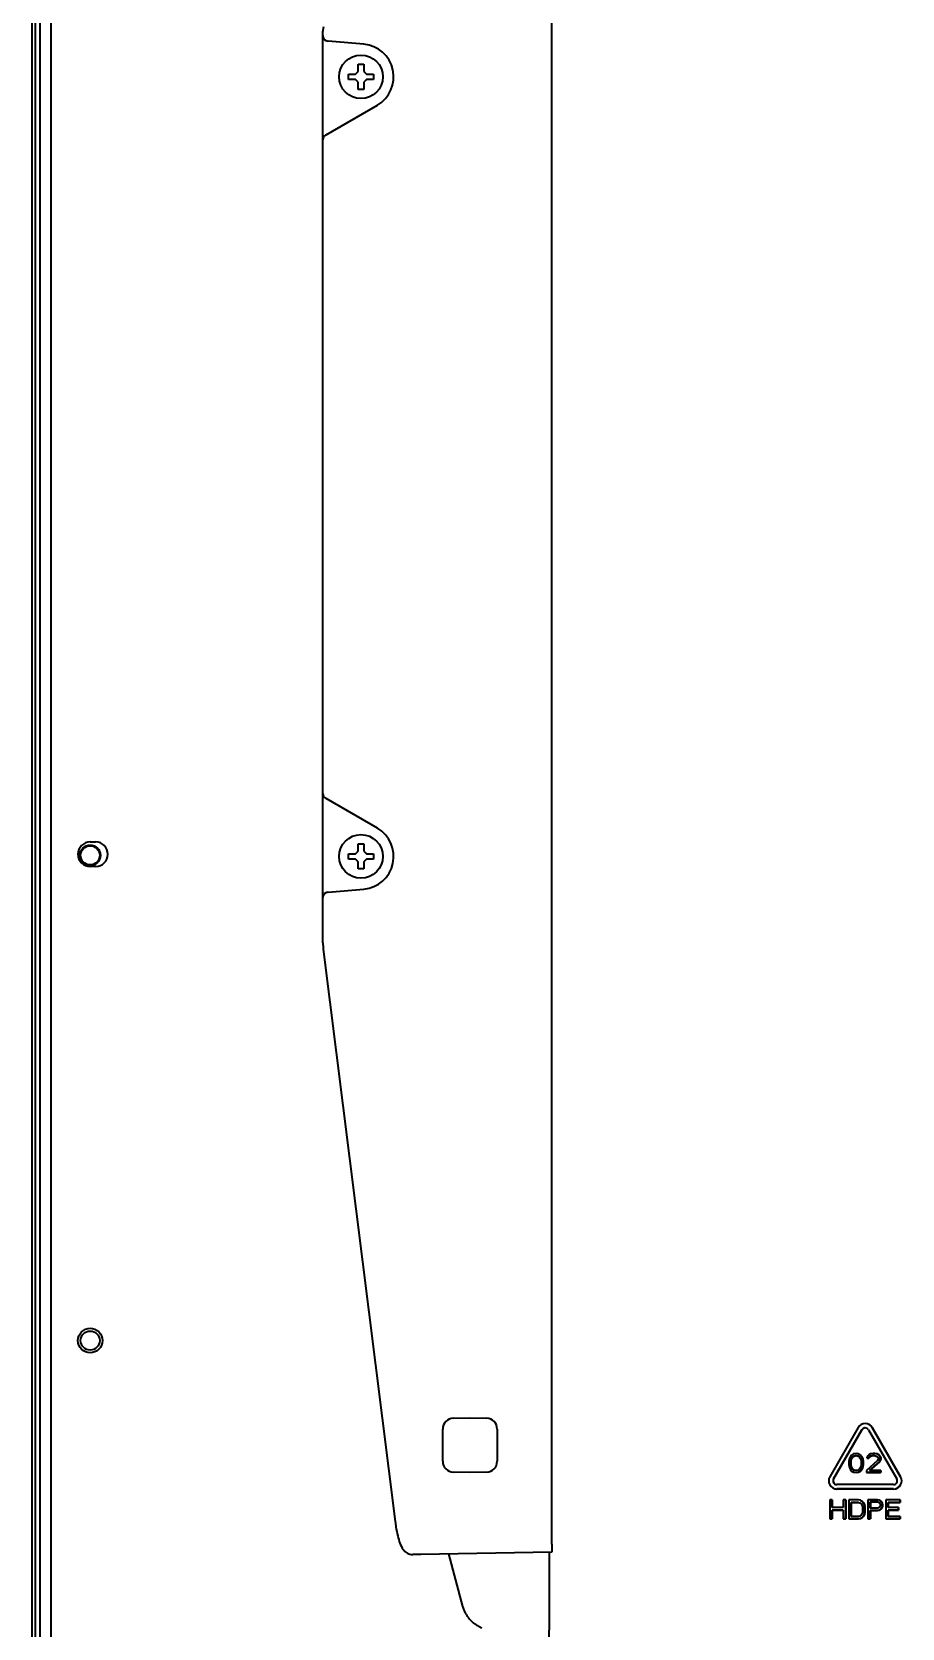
# Model space of a CAD drawing. Extents: x 5987 to 10491, y -672 to 3708.
# Drawn here: x 8371.6 to 8531.3, y 3184 to 3476.8 of the extents above; entities that cross this region are included whole.
import ezdxf

# ---------------------------------------------------------------- set-up
doc = ezdxf.new("R2010")
doc.units = 0
doc.header["$LTSCALE"] = 5
doc.layers.add('1', color=7, linetype='CONTINUOUS', true_color=0xffffff)

msp = doc.modelspace()

# ---------------------------------------------------------------- linework, layer by layer
at = {"layer": '1', "color": 7, "linetype": 'Continuous', "lineweight": 35}
for p, q in [((8371.57, 3570.73), (8371.57, 3079.23)), ((8373.07, 2751.53), (8373.07, 3571.53)), ((8372.25, 3080.23), (8372.25, 3567.73)), ((8375.07, 3525.47), (8375.07, 2864.79)), ((8466.97, 3233.24), (8466.97, 3498.86)), ((8424.97, 3476.76), (8425.12, 3477.73)), ((8424.97, 3476.08), (8424.97, 3476.76)), ((8424.97, 3474.07), (8424.97, 3476.08)), ((8424.97, 3459.27), (8424.97, 3474.07)), ((8425.96, 3475.08), (8425.89, 3475.08)), ((8432.5, 3474.5), (8425.96, 3475.08)), ((8429.67, 3468.53), (8429.67, 3469.03)), ((8429.67, 3468.03), (8429.67, 3468.53)), ((8434.27, 3469.03), (8434.27, 3468.53)), ((8434.27, 3468.53), (8434.27, 3468.03)), ((8425.55, 3457.89), (8434.97, 3463.33)), ((8424.97, 3456.98), (8424.97, 3459.27)), ((8425.47, 3457.85), (8425.55, 3457.89)), ((8424.97, 3337.07), (8424.97, 3456.98)), ((8424.97, 3334.78), (8424.97, 3337.07)), ((8424.97, 3319.98), (8424.97, 3334.78)), ((8425.55, 3336.17), (8425.47, 3336.21)), ((8434.97, 3330.72), (8425.55, 3336.17)), ((8382.27, 3328.18), (8383.27, 3328.18)), ((8429.67, 3325.53), (8429.67, 3326.03)), ((8434.27, 3326.03), (8434.27, 3325.53)), ((8383.27, 3323.68), (8382.27, 3323.68)), ((8429.67, 3325.03), (8429.67, 3325.53)), ((8434.27, 3325.53), (8434.27, 3325.03)), ((8424.97, 3317.97), (8424.97, 3319.98)), ((8424.97, 3309.65), (8424.97, 3317.97)), ((8425.89, 3318.97), (8425.96, 3318.98)), ((8425.96, 3318.98), (8432.5, 3319.55)), ((8425.04, 3308.49), (8438.25, 3203.52)), ((8466.97, 3230.31), (8466.97, 3233.24)), ((8466.97, 3228.05), (8466.97, 3230.31)), ((8466.97, 3225.12), (8466.97, 3228.05)), ((8466.97, 3210.04), (8466.97, 3225.12)), ((8448.94, 3222.47), (8451.97, 3222.53)), ((8451.97, 3222.53), (8455.01, 3222.47)), ((8523.21, 3220.75), (8518.02, 3211.75)), ((8524.88, 3221.45), (8524.87, 3221.46)), ((8525.81, 3220.75), (8525.81, 3220.75)), ((8531, 3211.75), (8525.81, 3220.75)), ((8525.81, 3220.75), (8531.01, 3211.75)), ((8446.97, 3214.58), (8446.97, 3220.47)), ((8456.97, 3220.47), (8456.97, 3214.58)), ((8523.91, 3220.35), (8518.71, 3211.35)), ((8518.71, 3211.35), (8523.9, 3220.35)), ((8523.91, 3220.35), (8523.9, 3220.35)), ((8525.12, 3220.35), (8530.31, 3211.35)), ((8521.58, 3214.96), (8521.51, 3214.58)), ((8521.66, 3215.18), (8521.58, 3214.96)), ((8521.8, 3215.48), (8521.66, 3215.18)), ((8522.02, 3215.7), (8521.8, 3215.48)), ((8521.87, 3214.51), (8521.95, 3214.96)), ((8521.95, 3214.96), (8521.88, 3214.51)), ((8522.24, 3215.4), (8521.95, 3214.96)), ((8521.95, 3214.96), (8522.24, 3215.4)), ((8521.95, 3214.96), (8521.95, 3214.96)), ((8522.38, 3215.93), (8522.02, 3215.7)), ((8522.46, 3215.55), (8522.24, 3215.4)), ((8522.24, 3215.4), (8522.46, 3215.55)), ((8522.24, 3215.4), (8522.24, 3215.4)), ((8522.82, 3216), (8522.38, 3215.93)), ((8522.83, 3215.63), (8522.46, 3215.55)), ((8522.46, 3215.55), (8522.82, 3215.63)), ((8522.46, 3215.55), (8522.46, 3215.55)), ((8523.26, 3215.93), (8522.82, 3216)), ((8522.83, 3215.63), (8522.82, 3215.63)), ((8522.82, 3215.63), (8523.19, 3215.55)), ((8523.19, 3215.55), (8522.83, 3215.63)), ((8523.19, 3215.55), (8523.41, 3215.4)), ((8523.26, 3215.92), (8523.26, 3215.93)), ((8523.62, 3215.7), (8523.26, 3215.93)), ((8523.26, 3215.92), (8523.63, 3215.7)), ((8523.41, 3215.4), (8523.7, 3214.96)), ((8523.63, 3215.7), (8523.62, 3215.7)), ((8523.84, 3215.48), (8523.62, 3215.7)), ((8523.63, 3215.7), (8523.85, 3215.48)), ((8523.7, 3214.96), (8523.77, 3214.51)), ((8523.85, 3215.48), (8523.84, 3215.48)), ((8523.99, 3215.18), (8523.84, 3215.48)), ((8523.85, 3215.48), (8523.99, 3215.18)), ((8523.99, 3215.18), (8524.07, 3214.96)), ((8523.99, 3215.18), (8523.99, 3215.18)), ((8524.06, 3214.96), (8523.99, 3215.18)), ((8524.07, 3214.96), (8524.06, 3214.96)), ((8524.13, 3214.59), (8524.06, 3214.96)), ((8524.07, 3214.96), (8524.14, 3214.58)), ((8526.76, 3214.73), (8524.72, 3212.87)), ((8524.86, 3215.48), (8524.79, 3215.18)), ((8524.8, 3215.18), (8524.79, 3215.18)), ((8524.79, 3215.18), (8525.16, 3215.18)), ((8525.16, 3215.18), (8524.8, 3215.18)), ((8525.16, 3215.78), (8524.86, 3215.48)), ((8525.45, 3215.93), (8525.16, 3215.78)), ((8525.31, 3215.4), (8525.16, 3215.18)), ((8525.16, 3215.18), (8525.3, 3215.4)), ((8525.16, 3215.18), (8525.16, 3215.18)), ((8525.3, 3215.4), (8525.52, 3215.55)), ((8525.31, 3215.4), (8525.3, 3215.4)), ((8525.52, 3215.55), (8525.31, 3215.4)), ((8525.96, 3216), (8525.45, 3215.93)), ((8525.89, 3215.63), (8525.52, 3215.55)), ((8525.52, 3215.55), (8525.88, 3215.63)), ((8525.52, 3215.55), (8525.52, 3215.55)), ((8525.89, 3215.63), (8525.88, 3215.63)), ((8525.88, 3215.63), (8526.18, 3215.63)), ((8526.18, 3215.63), (8525.89, 3215.63)), ((8526.25, 3216), (8525.96, 3216)), ((8526.54, 3215.55), (8526.18, 3215.63)), ((8526.18, 3215.63), (8526.18, 3215.63)), ((8526.18, 3215.63), (8526.54, 3215.55)), ((8526.69, 3215.93), (8526.25, 3216)), ((8526.54, 3215.55), (8526.76, 3215.41)), ((8526.69, 3215.93), (8526.98, 3215.78)), ((8526.69, 3215.93), (8526.69, 3215.93)), ((8526.98, 3215.78), (8526.69, 3215.93)), ((8526.76, 3215.41), (8526.9, 3215.18)), ((8526.9, 3215.03), (8526.76, 3214.73)), ((8526.9, 3215.18), (8526.9, 3215.03)), ((8526.98, 3215.78), (8527.27, 3215.48)), ((8526.98, 3215.78), (8526.98, 3215.78)), ((8527.27, 3215.48), (8526.98, 3215.78)), ((8527.12, 3214.51), (8527.27, 3214.73)), ((8527.27, 3214.73), (8527.13, 3214.51)), ((8527.27, 3215.48), (8527.35, 3215.18)), ((8527.27, 3215.48), (8527.27, 3215.48)), ((8527.34, 3215.18), (8527.27, 3215.48)), ((8527.35, 3215.03), (8527.27, 3214.73)), ((8527.27, 3214.73), (8527.34, 3215.03)), ((8527.27, 3214.73), (8527.27, 3214.73)), ((8527.35, 3215.18), (8527.34, 3215.18)), ((8527.34, 3215.03), (8527.34, 3215.18)), ((8527.35, 3215.03), (8527.34, 3215.03)), ((8527.35, 3215.18), (8527.35, 3215.03)), ((8451.97, 3212.53), (8448.94, 3212.58)), ((8455.01, 3212.58), (8451.97, 3212.53)), ((8521.51, 3214.58), (8521.51, 3213.92)), ((8521.51, 3213.92), (8521.58, 3213.54)), ((8521.58, 3213.54), (8521.66, 3213.32)), ((8521.66, 3213.32), (8521.8, 3213.02)), ((8521.8, 3213.02), (8522.02, 3212.8)), ((8521.87, 3214.51), (8521.88, 3214.51)), ((8521.87, 3213.99), (8521.87, 3214.51)), ((8521.88, 3213.99), (8521.87, 3213.99)), ((8521.95, 3213.54), (8521.87, 3213.99)), ((8521.88, 3214.51), (8521.88, 3213.99)), ((8521.88, 3213.99), (8521.95, 3213.54)), ((8521.95, 3213.54), (8522.24, 3213.09)), ((8521.95, 3213.54), (8521.95, 3213.54)), ((8522.24, 3213.1), (8521.95, 3213.54)), ((8522.02, 3212.8), (8522.38, 3212.57)), ((8522.24, 3213.09), (8522.24, 3213.1)), ((8522.46, 3212.95), (8522.24, 3213.1)), ((8522.24, 3213.09), (8522.46, 3212.95)), ((8522.39, 3212.57), (8522.38, 3212.57)), ((8522.38, 3212.57), (8522.82, 3212.5)), ((8522.83, 3212.5), (8522.39, 3212.57)), ((8522.82, 3212.87), (8522.46, 3212.95)), ((8523.19, 3212.95), (8522.82, 3212.87)), ((8522.82, 3212.5), (8523.26, 3212.57)), ((8522.83, 3212.5), (8522.82, 3212.5)), ((8523.26, 3212.57), (8522.83, 3212.5)), ((8523.41, 3213.1), (8523.19, 3212.95)), ((8523.63, 3212.8), (8523.26, 3212.57)), ((8523.26, 3212.57), (8523.62, 3212.8)), ((8523.26, 3212.57), (8523.26, 3212.57)), ((8523.7, 3213.54), (8523.41, 3213.1)), ((8523.62, 3212.8), (8523.84, 3213.02)), ((8523.63, 3212.8), (8523.62, 3212.8)), ((8523.85, 3213.02), (8523.63, 3212.8)), ((8523.77, 3213.99), (8523.7, 3213.54)), ((8523.77, 3214.51), (8523.77, 3213.99)), ((8523.84, 3213.02), (8523.99, 3213.32)), ((8523.85, 3213.02), (8523.84, 3213.02)), ((8523.99, 3213.32), (8523.85, 3213.02)), ((8524.07, 3213.54), (8523.99, 3213.32)), ((8523.99, 3213.32), (8524.06, 3213.54)), ((8523.99, 3213.32), (8523.99, 3213.32)), ((8524.06, 3213.54), (8524.13, 3213.92)), ((8524.07, 3213.54), (8524.06, 3213.54)), ((8524.14, 3213.91), (8524.07, 3213.54)), ((8524.14, 3214.58), (8524.13, 3214.59)), ((8524.13, 3213.92), (8524.13, 3214.59)), ((8524.14, 3213.91), (8524.13, 3213.92)), ((8524.14, 3214.58), (8524.14, 3213.91)), ((8524.72, 3212.87), (8524.72, 3212.5)), ((8527.35, 3212.5), (8524.72, 3212.5)), ((8524.72, 3212.5), (8524.72, 3212.5)), ((8524.72, 3212.5), (8527.34, 3212.5)), ((8525.3, 3212.87), (8527.12, 3214.51)), ((8527.34, 3212.87), (8525.3, 3212.87)), ((8527.13, 3214.51), (8525.31, 3212.87)), ((8527.13, 3214.51), (8527.12, 3214.51)), ((8527.35, 3212.87), (8527.34, 3212.87)), ((8527.34, 3212.5), (8527.34, 3212.87)), ((8527.35, 3212.5), (8527.34, 3212.5)), ((8527.35, 3212.87), (8527.35, 3212.5)), ((8466.97, 3207.09), (8466.97, 3210.04)), ((8518.71, 3211.35), (8518.71, 3211.35)), ((8518.95, 3209.55), (8518.96, 3209.54)), ((8529.7, 3210.3), (8519.31, 3210.3)), ((8519.32, 3209.5), (8519.31, 3209.5)), ((8519.31, 3209.5), (8529.7, 3209.5)), ((8529.71, 3209.5), (8519.32, 3209.5)), ((8529.71, 3209.5), (8529.7, 3209.5)), ((8531.01, 3211.75), (8531, 3211.75)), ((8466.97, 3205.32), (8466.97, 3207.09)), ((8518.45, 3207.5), (8518.01, 3207.5)), ((8518.01, 3207.5), (8518.01, 3204)), ((8518.45, 3207.5), (8518.45, 3207.5)), ((8518.45, 3206.09), (8518.45, 3207.5)), ((8518.45, 3207.5), (8518.45, 3206.09)), ((8520.49, 3206.09), (8518.45, 3206.09)), ((8520.93, 3207.5), (8520.49, 3207.5)), ((8520.49, 3207.5), (8520.49, 3206.09)), ((8520.93, 3207.5), (8520.93, 3207.5)), ((8520.93, 3204), (8520.93, 3207.5)), ((8520.93, 3207.5), (8520.93, 3204)), ((8521.51, 3207.5), (8521.51, 3204)), ((8523.26, 3207.5), (8521.51, 3207.5)), ((8521.95, 3207.05), (8521.95, 3204.45)), ((8523.26, 3207.05), (8521.95, 3207.05)), ((8521.95, 3207.05), (8521.95, 3207.05)), ((8521.95, 3204.45), (8521.95, 3207.05)), ((8521.95, 3207.05), (8523.26, 3207.05)), ((8523.62, 3207.43), (8523.26, 3207.5)), ((8523.26, 3207.05), (8523.55, 3206.98)), ((8523.55, 3206.98), (8523.77, 3206.83)), ((8523.63, 3207.42), (8523.62, 3207.43)), ((8523.91, 3207.28), (8523.62, 3207.43)), ((8523.63, 3207.42), (8523.92, 3207.28)), ((8523.77, 3206.83), (8523.91, 3206.61)), ((8523.92, 3207.28), (8523.91, 3207.28)), ((8524.2, 3206.98), (8523.91, 3207.28)), ((8523.91, 3206.61), (8523.99, 3206.31)), ((8523.92, 3207.28), (8524.21, 3206.98)), ((8523.99, 3206.31), (8523.99, 3205.19)), ((8524.21, 3206.98), (8524.2, 3206.98)), ((8524.35, 3206.68), (8524.2, 3206.98)), ((8524.21, 3206.98), (8524.36, 3206.68)), ((8524.36, 3206.68), (8524.35, 3206.68)), ((8524.42, 3206.31), (8524.35, 3206.68)), ((8524.36, 3206.68), (8524.43, 3206.31)), ((8524.43, 3206.31), (8524.42, 3206.31)), ((8524.42, 3205.19), (8524.42, 3206.31)), ((8524.43, 3206.31), (8524.43, 3205.19)), ((8526.75, 3207.5), (8525.01, 3207.5)), ((8525.01, 3207.5), (8525.01, 3204)), ((8525.45, 3207.13), (8525.44, 3207.13)), ((8525.44, 3206.01), (8525.44, 3207.13)), ((8525.44, 3207.13), (8526.83, 3207.13)), ((8526.83, 3206.01), (8525.44, 3206.01)), ((8525.45, 3207.13), (8525.45, 3206.01)), ((8526.83, 3207.13), (8525.45, 3207.13)), ((8527.12, 3207.43), (8526.75, 3207.5)), ((8526.83, 3207.13), (8527.05, 3207.05)), ((8527.05, 3206.09), (8526.83, 3206.01)), ((8527.05, 3207.05), (8527.19, 3206.91)), ((8527.19, 3206.23), (8527.05, 3206.09)), ((8527.12, 3207.43), (8527.12, 3207.43)), ((8527.41, 3207.2), (8527.12, 3207.43)), ((8527.12, 3207.43), (8527.42, 3207.2)), ((8527.19, 3206.91), (8527.26, 3206.68)), ((8527.26, 3206.46), (8527.19, 3206.23)), ((8527.26, 3206.68), (8527.26, 3206.46)), ((8527.42, 3207.2), (8527.41, 3207.2)), ((8527.63, 3206.91), (8527.41, 3207.2)), ((8527.41, 3205.86), (8527.63, 3206.16)), ((8527.42, 3207.2), (8527.63, 3206.9)), ((8527.63, 3206.16), (8527.42, 3205.86)), ((8527.63, 3206.9), (8527.63, 3206.91)), ((8527.7, 3206.68), (8527.63, 3206.91)), ((8527.63, 3206.9), (8527.71, 3206.68)), ((8527.63, 3206.16), (8527.7, 3206.38)), ((8527.71, 3206.38), (8527.63, 3206.16)), ((8527.63, 3206.16), (8527.63, 3206.16)), ((8527.7, 3206.38), (8527.7, 3206.68)), ((8527.7, 3206.68), (8527.71, 3206.68)), ((8527.71, 3206.38), (8527.7, 3206.38)), ((8527.71, 3206.68), (8527.71, 3206.38)), ((8530.91, 3207.5), (8528.29, 3207.5)), ((8528.29, 3207.5), (8528.29, 3204)), ((8528.73, 3207.05), (8528.72, 3207.05)), ((8528.72, 3206.09), (8528.72, 3207.05)), ((8528.72, 3207.05), (8530.91, 3207.05)), ((8530.62, 3206.09), (8528.72, 3206.09)), ((8530.91, 3207.05), (8528.73, 3207.05)), ((8528.73, 3207.05), (8528.73, 3206.09)), ((8530.62, 3206.08), (8530.62, 3206.09)), ((8530.62, 3205.64), (8530.62, 3206.09)), ((8530.62, 3206.08), (8530.62, 3205.64)), ((8530.91, 3207.5), (8530.91, 3207.5)), ((8530.91, 3207.05), (8530.91, 3207.5)), ((8530.91, 3207.5), (8530.91, 3207.05)), ((8530.91, 3207.05), (8530.91, 3207.05)), ((8466.97, 3202.36), (8466.97, 3205.32)), ((8518.02, 3204), (8518.01, 3204)), ((8518.01, 3204), (8518.45, 3204)), ((8518.45, 3204), (8518.02, 3204)), ((8518.45, 3205.64), (8518.45, 3205.64)), ((8518.45, 3205.64), (8520.49, 3205.64)), ((8518.45, 3204), (8518.45, 3205.64)), ((8520.49, 3205.64), (8518.45, 3205.64)), ((8518.45, 3205.64), (8518.45, 3204)), ((8518.45, 3204), (8518.45, 3204)), ((8520.49, 3205.64), (8520.49, 3204)), ((8520.49, 3204), (8520.93, 3204)), ((8520.49, 3204), (8520.49, 3204)), ((8520.93, 3204), (8520.49, 3204)), ((8520.93, 3204), (8520.93, 3204)), ((8521.51, 3204), (8521.51, 3204)), ((8521.51, 3204), (8523.26, 3204)), ((8523.26, 3204), (8521.51, 3204)), ((8523.26, 3204.45), (8521.95, 3204.45)), ((8523.55, 3204.52), (8523.26, 3204.45)), ((8523.26, 3204), (8523.62, 3204.08)), ((8523.63, 3204.07), (8523.26, 3204)), ((8523.26, 3204), (8523.26, 3204)), ((8523.77, 3204.67), (8523.55, 3204.52)), ((8523.62, 3204.08), (8523.91, 3204.22)), ((8523.63, 3204.07), (8523.62, 3204.08)), ((8523.92, 3204.22), (8523.63, 3204.07)), ((8523.91, 3204.89), (8523.77, 3204.67)), ((8523.99, 3205.19), (8523.91, 3204.89)), ((8523.91, 3204.22), (8524.2, 3204.52)), ((8523.92, 3204.22), (8523.91, 3204.22)), ((8524.21, 3204.52), (8523.92, 3204.22)), ((8524.2, 3204.52), (8524.35, 3204.82)), ((8524.21, 3204.52), (8524.2, 3204.52)), ((8524.36, 3204.82), (8524.21, 3204.52)), ((8524.35, 3204.82), (8524.42, 3205.19)), ((8524.36, 3204.82), (8524.35, 3204.82)), ((8524.43, 3205.19), (8524.36, 3204.82)), ((8524.43, 3205.19), (8524.42, 3205.19)), ((8525.01, 3204), (8525.01, 3204)), ((8525.01, 3204), (8525.44, 3204)), ((8525.45, 3204), (8525.01, 3204)), ((8525.45, 3205.56), (8525.44, 3205.56)), ((8525.44, 3204), (8525.44, 3205.56)), ((8525.44, 3205.56), (8526.75, 3205.56)), ((8525.45, 3204), (8525.44, 3204)), ((8526.76, 3205.56), (8525.45, 3205.56)), ((8525.45, 3205.56), (8525.45, 3204)), ((8526.75, 3205.56), (8527.12, 3205.64)), ((8526.76, 3205.56), (8526.75, 3205.56)), ((8527.12, 3205.64), (8526.76, 3205.56)), ((8527.12, 3205.64), (8527.41, 3205.86)), ((8527.42, 3205.86), (8527.12, 3205.64)), ((8527.12, 3205.64), (8527.12, 3205.64)), ((8527.42, 3205.86), (8527.41, 3205.86)), ((8528.29, 3204), (8530.91, 3204)), ((8528.29, 3204), (8528.29, 3204)), ((8530.91, 3204), (8528.29, 3204)), ((8528.73, 3205.64), (8528.72, 3205.64)), ((8528.72, 3204.45), (8528.72, 3205.64)), ((8528.72, 3205.64), (8530.62, 3205.64)), ((8530.91, 3204.45), (8528.72, 3204.45)), ((8530.62, 3205.64), (8528.73, 3205.64)), ((8528.73, 3205.64), (8528.73, 3204.45)), ((8530.62, 3205.64), (8530.62, 3205.64)), ((8530.91, 3204), (8530.91, 3204.45)), ((8530.91, 3204.45), (8530.91, 3204.45)), ((8530.91, 3204.45), (8530.91, 3204)), ((8530.91, 3204), (8530.91, 3204)), ((8466.97, 3199.41), (8466.97, 3202.36)), ((8442, 3197.47), (8441.46, 3197.46)), ((8442.96, 3197.49), (8442, 3197.47)), ((8466.97, 3197.91), (8442.96, 3197.49)), ((8450.67, 3187.97), (8448.1, 3197.58)), ((8466.97, 3199.41), (8466.97, 3197.91))]:
    msp.add_line(p, q, dxfattribs=at)
for centre, radius in [((8431.97, 3468.53), 4), ((8431.97, 3325.53), 4), ((8382.27, 3325.73), 1.88), ((8382.27, 3325.73), 1.75), ((8382.27, 3236.73), 2.25), ((8382.27, 3236.73), 1.75)]:
    msp.add_circle(centre, radius, dxfattribs=at)
for centre, radius, start, end in [((8425.97, 3476.08), 1, 180, 265), ((8431.97, 3468.53), 6, 300, 85), ((8425.97, 3456.98), 1, 120, 180), ((8425.97, 3337.07), 1, 180, 240), ((8431.97, 3325.53), 6, 275, 60), ((8382.27, 3325.93), 2.25, 90, 270), ((8383.27, 3325.93), 2.25, 270, 90), ((8425.97, 3317.97), 1, 95, 180), ((8448.97, 3220.47), 2, 91, 180), ((8454.97, 3220.47), 2, 0, 89), ((8448.97, 3214.58), 2, 180, 269), ((8454.97, 3214.58), 2, 271, 0)]:
    msp.add_arc(centre, radius, start, end, dxfattribs=at)
for centre, major_axis, start_param, end_param in [((8524.51, 3220), (-0.36, -1.46), 2.339425, 4.43382), ((8524.51, 3220), (0.17, 0.679), 5.481018, 7.575413), ((8524.51, 3220), (-0.17, -0.679), 3.141609, 4.43382), ((8524.51, 3220), (0.36, 1.46), 5.481018, 6.283203), ((8519.31, 3211), (-0.36, -1.46), 4.43382, 6.528215), ((8519.31, 3211), (0.17, 0.679), 1.292228, 3.386623), ((8519.32, 3211), (-0.17, -0.679), 4.43382, 6.283177), ((8519.32, 3211), (0.36, 1.46), 3.141577, 3.386623), ((8529.7, 3211), (-0.36, -1.46), 0.24503, 2.339425), ((8529.7, 3211), (0.17, 0.679), 3.386623, 5.481018), ((8529.71, 3211), (0.36, 1.46), 3.386623, 5.481018)]:
    msp.add_ellipse(centre, major_axis=major_axis, ratio=0.999838, start_param=start_param, end_param=end_param, dxfattribs=at)
for points, degree in [([(8430.97, 3469.03), (8431, 3469.05), (8431.04, 3469.1), (8431.12, 3469.17), (8431.19, 3469.24), (8431.26, 3469.31), (8431.33, 3469.38), (8431.4, 3469.45), (8431.45, 3469.5), (8431.47, 3469.53)], 3), ([(8431.47, 3469.53), (8431.47, 3469.58), (8431.47, 3469.69), (8431.47, 3469.85), (8431.47, 3470.01), (8431.47, 3470.16), (8431.47, 3470.32), (8431.47, 3470.47), (8431.47, 3470.64), (8431.47, 3470.76), (8431.47, 3470.83)], 3), ([(8431.47, 3470.83), (8431.64, 3470.83), (8431.97, 3470.83), (8432.31, 3470.83), (8432.47, 3470.83)], 3), ([(8432.47, 3469.53), (8432.5, 3469.5), (8432.55, 3469.45), (8432.62, 3469.38), (8432.7, 3469.3), (8432.77, 3469.23), (8432.83, 3469.16), (8432.9, 3469.1), (8432.95, 3469.05), (8432.97, 3469.03)], 3), ([(8430.97, 3468.03), (8430.92, 3468.03), (8430.81, 3468.03), (8430.65, 3468.03), (8430.49, 3468.03), (8430.33, 3468.03), (8430.18, 3468.03), (8430.03, 3468.03), (8429.86, 3468.03), (8429.74, 3468.03), (8429.67, 3468.03)], 3), ([(8431.47, 3467.53), (8431.45, 3467.55), (8431.4, 3467.6), (8431.32, 3467.68), (8431.25, 3467.75), (8431.18, 3467.82), (8431.11, 3467.89), (8431.04, 3467.96), (8431, 3468), (8430.97, 3468.03)], 3), ([(8432.97, 3468.03), (8432.95, 3468), (8432.9, 3467.95), (8432.83, 3467.88), (8432.76, 3467.81), (8432.69, 3467.74), (8432.62, 3467.67), (8432.54, 3467.6), (8432.5, 3467.55), (8432.47, 3467.53)], 3), ([(8432.47, 3467.53), (8432.47, 3467.47), (8432.47, 3467.36), (8432.47, 3467.2), (8432.47, 3467.04), (8432.47, 3466.89), (8432.47, 3466.74), (8432.47, 3466.58), (8432.47, 3466.41), (8432.47, 3466.29), (8432.47, 3466.23)], 3), ([(8432.97, 3469.03), (8433.03, 3469.03), (8433.14, 3469.03), (8433.3, 3469.03), (8433.46, 3469.03), (8433.61, 3469.03), (8433.76, 3469.03), (8433.92, 3469.03), (8434.09, 3469.03), (8434.21, 3469.03), (8434.27, 3469.03)], 3), ([(8432.47, 3466.23), (8432.31, 3466.23), (8431.97, 3466.23), (8431.64, 3466.23), (8431.47, 3466.23)], 3), ([(8430.97, 3326.03), (8431, 3326.05), (8431.04, 3326.1), (8431.12, 3326.17), (8431.19, 3326.24), (8431.26, 3326.31), (8431.33, 3326.38), (8431.4, 3326.45), (8431.45, 3326.5), (8431.47, 3326.53)], 3), ([(8431.47, 3326.53), (8431.47, 3326.58), (8431.47, 3326.69), (8431.47, 3326.85), (8431.47, 3327.01), (8431.47, 3327.16), (8431.47, 3327.32), (8431.47, 3327.47), (8431.47, 3327.64), (8431.47, 3327.76), (8431.47, 3327.83)], 3), ([(8431.47, 3327.83), (8431.64, 3327.83), (8431.97, 3327.83), (8432.31, 3327.83), (8432.47, 3327.83)], 3), ([(8432.47, 3326.53), (8432.5, 3326.5), (8432.55, 3326.45), (8432.62, 3326.38), (8432.7, 3326.3), (8432.77, 3326.23), (8432.83, 3326.16), (8432.9, 3326.1), (8432.95, 3326.05), (8432.97, 3326.03)], 3), ([(8432.97, 3326.03), (8433.03, 3326.03), (8433.14, 3326.03), (8433.3, 3326.03), (8433.46, 3326.03), (8433.61, 3326.03), (8433.76, 3326.03), (8433.92, 3326.03), (8434.09, 3326.03), (8434.21, 3326.03), (8434.27, 3326.03)], 3), ([(8430.97, 3325.03), (8430.92, 3325.03), (8430.81, 3325.03), (8430.65, 3325.03), (8430.49, 3325.03), (8430.33, 3325.03), (8430.18, 3325.03), (8430.03, 3325.03), (8429.86, 3325.03), (8429.74, 3325.03), (8429.67, 3325.03)], 3), ([(8431.47, 3324.53), (8431.45, 3324.55), (8431.4, 3324.6), (8431.32, 3324.68), (8431.25, 3324.75), (8431.18, 3324.82), (8431.11, 3324.89), (8431.04, 3324.96), (8431, 3325), (8430.97, 3325.03)], 3), ([(8432.47, 3323.23), (8432.31, 3323.23), (8431.97, 3323.23), (8431.64, 3323.23), (8431.47, 3323.23)], 3), ([(8432.97, 3325.03), (8432.95, 3325), (8432.9, 3324.95), (8432.83, 3324.88), (8432.76, 3324.81), (8432.69, 3324.74), (8432.62, 3324.67), (8432.54, 3324.6), (8432.5, 3324.55), (8432.47, 3324.53)], 3), ([(8432.47, 3324.53), (8432.47, 3324.47), (8432.47, 3324.36), (8432.47, 3324.2), (8432.47, 3324.04), (8432.47, 3323.89), (8432.47, 3323.74), (8432.47, 3323.58), (8432.47, 3323.41), (8432.47, 3323.29), (8432.47, 3323.23)], 3), ([(8424.97, 3309.66), (8425.05, 3308.44)], 1), ([(8466.53, 3181.45), (8466.55, 3189.76), (8466.56, 3197.91)], 2)]:
    msp.add_open_spline(points, degree=degree, dxfattribs=at)
for points, knots in [([(8432.47, 3470.83), (8432.47, 3470.62), (8432.47, 3470.41), (8432.47, 3470.09), (8432.47, 3469.98), (8432.47, 3469.75), (8432.47, 3469.64), (8432.47, 3469.53)], [0, 0, 0, 0, 0.5, 0.5, 0.75, 0.75, 1, 1, 1, 1]), ([(8429.67, 3469.03), (8429.88, 3469.03), (8430.09, 3469.03), (8430.41, 3469.03), (8430.52, 3469.03), (8430.74, 3469.03), (8430.86, 3469.03), (8430.97, 3469.03)], [0, 0, 0, 0, 0.5, 0.5, 0.75, 0.75, 1, 1, 1, 1]), ([(8431.47, 3466.23), (8431.47, 3466.43), (8431.47, 3466.64), (8431.47, 3466.96), (8431.47, 3467.07), (8431.47, 3467.3), (8431.47, 3467.41), (8431.47, 3467.53)], [0, 0, 0, 0, 0.5, 0.5, 0.75, 0.75, 1, 1, 1, 1]), ([(8434.27, 3468.03), (8434.07, 3468.03), (8433.86, 3468.03), (8433.54, 3468.03), (8433.43, 3468.03), (8433.2, 3468.03), (8433.09, 3468.03), (8432.97, 3468.03)], [0, 0, 0, 0, 0.5, 0.5, 0.75, 0.75, 1, 1, 1, 1]), ([(8429.67, 3326.03), (8429.88, 3326.03), (8430.09, 3326.03), (8430.41, 3326.03), (8430.52, 3326.03), (8430.74, 3326.03), (8430.86, 3326.03), (8430.97, 3326.03)], [0, 0, 0, 0, 0.5, 0.5, 0.75, 0.75, 1, 1, 1, 1]), ([(8432.47, 3327.83), (8432.47, 3327.62), (8432.47, 3327.41), (8432.47, 3327.09), (8432.47, 3326.98), (8432.47, 3326.75), (8432.47, 3326.64), (8432.47, 3326.53)], [0, 0, 0, 0, 0.5, 0.5, 0.75, 0.75, 1, 1, 1, 1]), ([(8431.47, 3323.23), (8431.47, 3323.43), (8431.47, 3323.64), (8431.47, 3323.96), (8431.47, 3324.07), (8431.47, 3324.3), (8431.47, 3324.41), (8431.47, 3324.53)], [0, 0, 0, 0, 0.5, 0.5, 0.75, 0.75, 1, 1, 1, 1]), ([(8434.27, 3325.03), (8434.07, 3325.03), (8433.86, 3325.03), (8433.54, 3325.03), (8433.43, 3325.03), (8433.2, 3325.03), (8433.09, 3325.03), (8432.97, 3325.03)], [0, 0, 0, 0, 0.5, 0.5, 0.75, 0.75, 1, 1, 1, 1]), ([(8438.25, 3203.52), (8438.29, 3203.2), (8438.42, 3202.26), (8438.69, 3200.87), (8439.11, 3199.47), (8439.58, 3198.5), (8440.27, 3197.77), (8440.97, 3197.49), (8441.36, 3197.46), (8441.46, 3197.46)], [0, 0, 0, 0, 0.10018, 0.295503, 0.496793, 0.714677, 0.849634, 0.961722, 1, 1, 1, 1]), ([(8454.16, 3183.99), (8453.95, 3184.08), (8453.74, 3184.18), (8453.35, 3184.4), (8453.15, 3184.52), (8452.88, 3184.72), (8452.79, 3184.79), (8452.65, 3184.9), (8452.61, 3184.93), (8452.52, 3185.01), (8452.48, 3185.05), (8452.27, 3185.24), (8452.11, 3185.4), (8451.81, 3185.75), (8451.67, 3185.92), (8451.47, 3186.21), (8451.41, 3186.3), (8451.32, 3186.45), (8451.29, 3186.5), (8451.23, 3186.6), (8451.21, 3186.65), (8451.07, 3186.9), (8450.88, 3187.32), (8450.73, 3187.75), (8450.67, 3187.97)], [0, 0, 0, 0, 0.125, 0.125, 0.25, 0.25, 0.3125, 0.3125, 0.34375, 0.34375, 0.375, 0.375, 0.5, 0.5, 0.625, 0.625, 0.6875, 0.6875, 0.71875, 0.71875, 0.75, 0.75, 0.875, 1, 1, 1, 1])]:
    msp.add_open_spline(points, degree=3, knots=knots, dxfattribs=at)

doc.saveas('drawing.dxf')
